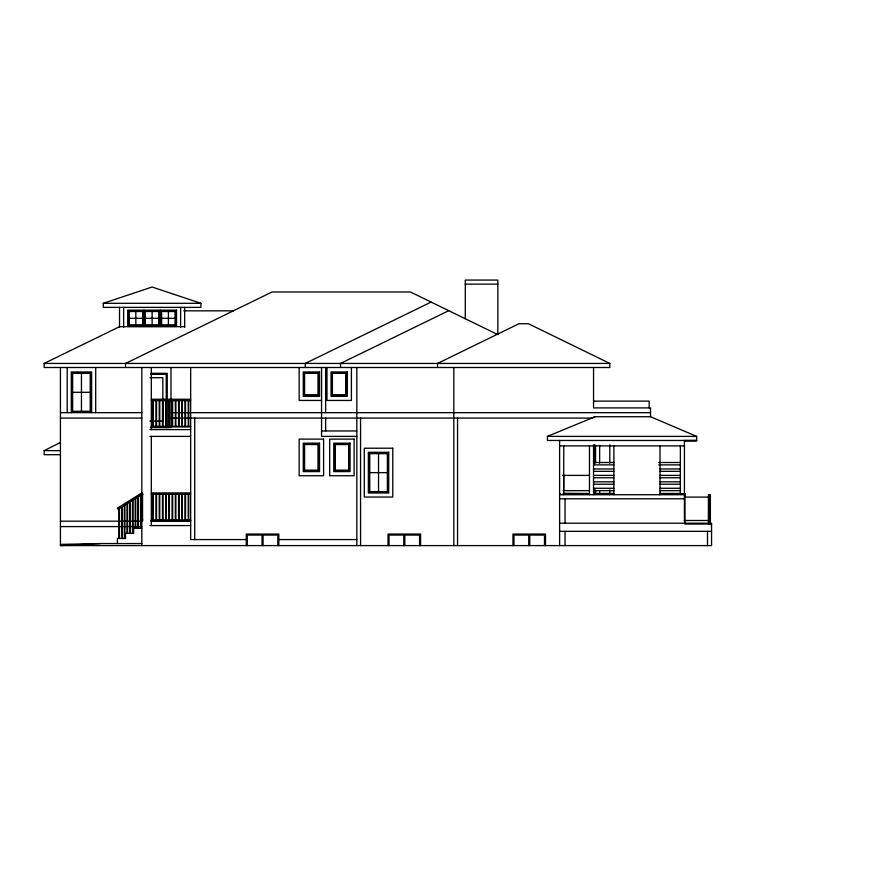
<?xml version="1.0" encoding="UTF-8"?>
<svg xmlns="http://www.w3.org/2000/svg" width="883" height="883" viewBox="0 0 883 883"><rect width="100%" height="100%" fill="white"/><g stroke="black" fill="none" stroke-linecap="round" stroke-linejoin="round"><path stroke-width="1.32" d="M563.773 445.893L563.685 494.723L563.685 493.454L589.469 493.454M141.821 492.924L117.406 508.166L118.123 509.314L142.538 494.05L142.538 492.924M60.43 454.701L44.15 454.701L44.15 450.639L60.43 442.493M437.538 367.505L437.538 363.443L518.928 323.741L528.431 323.741L609.822 363.443L609.822 367.505L44.15 367.505L44.15 363.443L119.768 326.555M431.103 302.074L305.275 363.443L305.275 367.505M448.73 310.673L340.551 363.443L340.551 367.505M684.424 440.882L696.632 440.882L696.632 436.39L650.517 416.721L595.065 416.721L592.239 418.078L170.982 418.078M696.632 440.462L547.405 440.462L547.405 436.39L595.065 416.721M103.267 303.31L152.097 287.03L200.927 303.31L200.927 307.383L103.267 307.383L103.267 303.31L200.927 303.31M60.43 367.505L60.43 545.595L101.126 543.553L141.821 543.553M60.43 544.37L100.441 543.553M465.286 284.138L497.846 284.138M183.719 310.838L233.388 310.838M129.061 318.288L142.627 318.288M145.342 318.288L158.907 318.288M161.611 318.288L175.176 318.288M119.536 326.666L184.657 326.666M495.871 333.664L498.586 333.664M44.15 363.443L609.822 363.443M150.971 373.31L167.251 373.31L167.251 427.571M150.496 374.337L166.236 374.337L166.236 427.571M149.955 377.725L162.847 377.725L162.847 421.136L149.955 421.136M72.638 392.306L90.276 392.306M151.313 399.259L190.651 399.259M321.555 400.441L299.171 400.441L299.171 367.505M151.313 400.617L190.651 400.617M593.542 401.125L649.16 401.125L649.16 407.902M60.43 412.659L141.821 412.659M170.982 412.659L650.517 412.659M60.43 418.078L141.821 418.078M151.313 426.39L190.651 426.39M151.313 426.897L190.651 426.897M150.496 427.571L170.982 427.571L170.982 367.505M149.955 429.613L190.651 429.613M321.555 430.97L356.831 430.97M149.955 436.39L190.651 436.39M356.831 436.39L321.555 436.39L321.555 367.505M547.405 436.39L696.632 436.39M684.424 440.496L696.632 440.496M559.612 445.893L684.424 445.893M44.15 450.639L60.43 450.639M593.542 462.504L613.884 462.504M658.74 462.504L680.363 462.504M593.542 464.877L613.884 464.877M658.74 464.877L680.363 464.877M593.542 468.95L613.884 468.95M660.009 468.95L680.363 468.95M593.542 471.323L613.884 471.323M660.009 471.323L680.363 471.323M369.712 472.637L387.35 472.637M562.339 475.396L589.469 475.396M593.542 475.396L613.884 475.396M660.009 475.396L680.363 475.396M593.542 477.769L613.884 477.769M660.009 477.769L680.363 477.769M593.542 481.831L613.884 481.831M660.009 481.831L680.363 481.831M593.542 484.215L613.884 484.215M660.009 484.215L680.363 484.215M593.542 488.277L613.884 488.277M660.009 488.277L680.363 488.277M563.023 490.65L589.469 490.65M593.542 490.65L613.884 490.65M660.009 490.65L680.363 490.65M151.313 492.913L190.651 492.913M593.542 493.454L613.884 493.454M660.009 493.454L680.363 493.454M684.424 493.454L685.109 493.454L685.109 494.723L559.612 494.723M559.612 493.74L560.308 493.74M589.469 493.707L563.685 493.454M593.542 493.707L613.884 493.707M660.009 493.707L685.109 493.707M141.788 494.27L142.88 494.27M151.313 494.27L190.651 494.27M708.508 495.738L710.374 495.738M684.424 497.096L710.374 497.096M559.612 498.796L684.424 498.796M709.844 507.868L709.59 497.096M142.88 520.054L142.295 520.054L142.295 494.27M151.313 520.043L190.651 520.043M151.313 520.551L190.651 520.551M684.424 520.495L708.508 520.495M60.43 521.18L142.682 521.18M150.905 521.18L190.651 521.18M559.612 523.211L684.424 523.211L684.424 494.723M684.932 523.211L711.555 523.211L711.555 545.595L60.43 545.595M711.555 524.061L684.932 524.061L684.932 494.723M149.955 525.584L190.651 525.584M60.43 526.599L141.821 526.599M141.821 528.299L133.675 528.299L133.675 533.387L125.541 533.387L125.541 538.475L117.406 538.475L117.406 543.553M559.612 531.345L711.555 531.345M246.269 539.568L190.651 539.568L190.651 367.505M278.829 539.568L356.831 539.568M563.023 493.487L565.727 493.74L565.054 493.707M496.632 334.039L410.407 291.986L272.041 291.986L125.541 363.443L125.541 367.505M710.374 524.061L710.374 494.635L708.508 494.635L708.508 524.061M710.098 497.096L710.098 524.061M709.921 497.096L709.844 524.061M708.563 497.096L708.563 524.061M707.493 531.345L707.493 545.595M684.424 440.462L684.424 493.641M680.363 445.893L680.363 493.641M660.009 445.893L660.009 494.723M650.517 416.721L650.517 407.902L593.542 407.902L593.542 367.505M613.884 445.893L613.884 494.723M609.822 444.866L609.822 463.189M609.822 489.922L609.822 494.69M599.645 445.297L599.645 463.233M599.645 490.816L599.645 493.575M595.572 445.209L595.572 462.847M595.572 489.977L595.572 494.05M594.557 444.866L594.557 463.189M594.557 489.922L594.557 494.05M594.215 445.209L594.215 462.847M593.542 444.866L593.542 494.723M589.469 445.893L589.469 494.723M565.054 498.796L565.054 523.211M565.054 531.345L565.054 545.595M563.718 475.396L563.718 490.65M559.612 440.462L559.612 545.595M545.506 545.595L545.506 534.06L512.957 534.06L512.957 545.595M544.491 545.595L544.491 535.076L529.745 535.076L529.745 545.595M528.729 545.595L528.729 535.076L513.972 535.076L513.972 545.595M497.846 334.624L497.846 280.066L465.286 280.066L465.286 318.752M457.549 418.078L457.549 545.595M453.818 367.505L453.818 545.595M420.584 545.595L420.584 534.06L388.023 534.06L388.023 545.595M419.568 545.595L419.568 535.076L404.811 535.076L404.811 545.595M403.796 545.595L403.796 535.076L389.05 535.076L389.05 545.595M378.531 453.641L378.531 491.621M360.562 418.078L360.562 545.595M356.831 367.505L356.831 545.595M351.401 367.505L351.401 400.441L326.986 400.441L326.986 367.505M325.639 367.505L325.639 412.659M325.639 418.078L325.639 430.97M278.829 545.595L278.829 534.06L246.269 534.06L246.269 545.595M277.814 545.595L277.814 535.076L263.057 535.076L263.057 545.595M262.041 545.595L262.041 535.076L247.284 535.076L247.284 545.595M194.724 418.078L194.724 539.568M188.752 400.617L188.752 426.39M188.752 494.27L188.752 520.043M188.245 400.617L188.245 426.39M188.245 494.27L188.245 520.043M185.529 400.617L185.529 426.39M185.529 494.27L185.529 520.043M185.022 400.617L185.022 426.39M185.022 494.27L185.022 520.043M184.657 307.383L184.657 327.328M182.306 400.617L182.306 426.39M182.306 494.27L182.306 520.043M181.799 400.617L181.799 426.39M181.799 494.27L181.799 520.043M180.607 307.383L180.607 327.328M179.083 400.617L179.083 426.39M179.083 494.27L179.083 520.043M178.576 400.617L178.576 426.39M178.576 494.27L178.576 520.043M175.86 400.617L175.86 426.39M175.86 494.27L175.86 520.043M175.353 400.617L175.353 426.39M175.353 494.27L175.353 520.043M172.638 400.617L172.638 426.39M172.638 494.27L172.638 520.043M172.13 400.617L172.13 426.39M172.13 494.27L172.13 520.043M169.415 400.617L169.415 426.39M169.415 494.27L169.415 520.043M168.907 400.617L168.907 426.39M168.907 494.27L168.907 520.043M168.399 311.5L168.399 325.065M166.203 400.617L166.203 426.39M166.203 494.27L166.203 520.043M165.684 400.617L165.684 426.39M165.684 494.27L165.684 520.043M162.98 400.617L162.98 426.39M162.98 494.27L162.98 520.043M162.472 400.617L162.472 426.39M162.472 494.27L162.472 520.043M160.253 310.143L160.253 326.423M159.757 400.617L159.757 426.39M159.757 494.27L159.757 520.043M159.249 400.617L159.249 426.39M159.249 494.27L159.249 520.043M156.534 400.617L156.534 426.39M156.534 494.27L156.534 520.043M156.026 400.617L156.026 426.39M156.026 494.27L156.026 520.043M153.311 400.617L153.311 426.39M153.311 494.27L153.311 520.043M152.803 400.617L152.803 426.39M152.803 494.27L152.803 520.043M152.119 311.5L152.119 325.065M151.313 367.505L151.313 429.613M151.313 436.39L151.313 525.584M143.984 310.143L143.984 326.423M142.549 494.27L142.549 520.054M141.821 367.505L141.821 545.595M141.137 494.921L141.137 528.299M140.629 495.242L140.629 528.299M138.432 496.621L138.432 528.299M137.925 496.941L137.925 528.299M135.839 311.5L135.839 325.065M135.717 498.31L135.717 528.299M135.209 498.63L135.209 528.299M133.002 500.01L133.002 533.387M132.494 500.33L132.494 533.387M130.287 501.71L130.287 533.387M129.779 502.03L129.779 533.387M127.571 503.398L127.571 533.387M127.064 503.718L127.064 533.387M124.867 505.098L124.867 538.475M124.36 505.418L124.36 538.475M123.631 307.383L123.631 327.328M122.152 506.798L122.152 538.475M121.644 507.107L121.644 538.475M119.536 307.383L119.536 327.427M119.437 508.487L119.437 538.475M118.929 508.807L118.929 538.475M95.695 367.505L95.695 412.659M91.633 412.659L91.633 371.953L71.28 371.953L71.28 412.659M81.457 373.31L81.457 411.301M67.207 367.505L67.207 412.659M176.534 310.143L127.704 310.143L127.704 326.423L176.534 326.423L176.534 310.143M142.958 311.158L128.719 311.158L128.719 325.408L142.958 325.408L142.958 311.158M159.238 311.158L145 311.158L145 325.408L159.238 325.408L159.238 311.158M175.518 311.158L161.28 311.158L161.28 325.408L175.518 325.408L175.518 311.158M142.627 311.5L129.061 311.5L129.061 325.065L142.627 325.065L142.627 311.5M158.907 311.5L145.342 311.5L145.342 325.065L158.907 325.065L158.907 311.5M175.176 311.5L161.611 311.5L161.611 325.065L175.176 325.065L175.176 311.5M319.525 371.953L303.244 371.953L303.244 396.379L319.525 396.379L319.525 371.953M347.328 371.953L331.059 371.953L331.059 396.379L347.328 396.379L347.328 371.953M90.607 372.979L72.296 372.979L72.296 411.633L90.607 411.633L90.607 372.979M318.509 372.979L304.26 372.979L304.26 395.363L318.509 395.363L318.509 372.979M346.313 372.979L332.074 372.979L332.074 395.363L346.313 395.363L346.313 372.979M90.276 373.31L72.638 373.31L72.638 411.301L90.276 411.301L90.276 373.31M318.167 373.31L304.602 373.31L304.602 395.021L318.167 395.021L318.167 373.31M345.981 373.31L332.405 373.31L332.405 395.021L345.981 395.021L345.981 373.31M323.597 439.116L299.171 439.116L299.171 475.738L323.597 475.738L323.597 439.116M354.116 439.116L329.701 439.116L329.701 475.738L354.116 475.738L354.116 439.116M319.525 443.189L303.244 443.189L303.244 471.588L319.525 471.588L319.525 443.189M350.043 443.189L333.763 443.189L333.763 471.588L350.043 471.588L350.043 443.189M318.509 444.204L304.26 444.204L304.26 470.573L318.509 470.573L318.509 444.204M349.028 444.204L334.789 444.204L334.789 470.573L349.028 470.573L349.028 444.204M318.167 444.546L304.602 444.546L304.602 470.242L318.167 470.242L318.167 444.546M348.686 444.546L335.121 444.546L335.121 470.242L348.686 470.242L348.686 444.546M392.78 448.211L364.293 448.211L364.293 497.052L392.78 497.052L392.78 448.211M388.708 452.284L368.354 452.284L368.354 492.979L388.708 492.979L388.708 452.284M387.692 453.299L369.381 453.299L369.381 491.963L387.692 491.963L387.692 453.299M387.35 453.641L369.712 453.641L369.712 491.621L387.35 491.621L387.35 453.641"/></g></svg>
